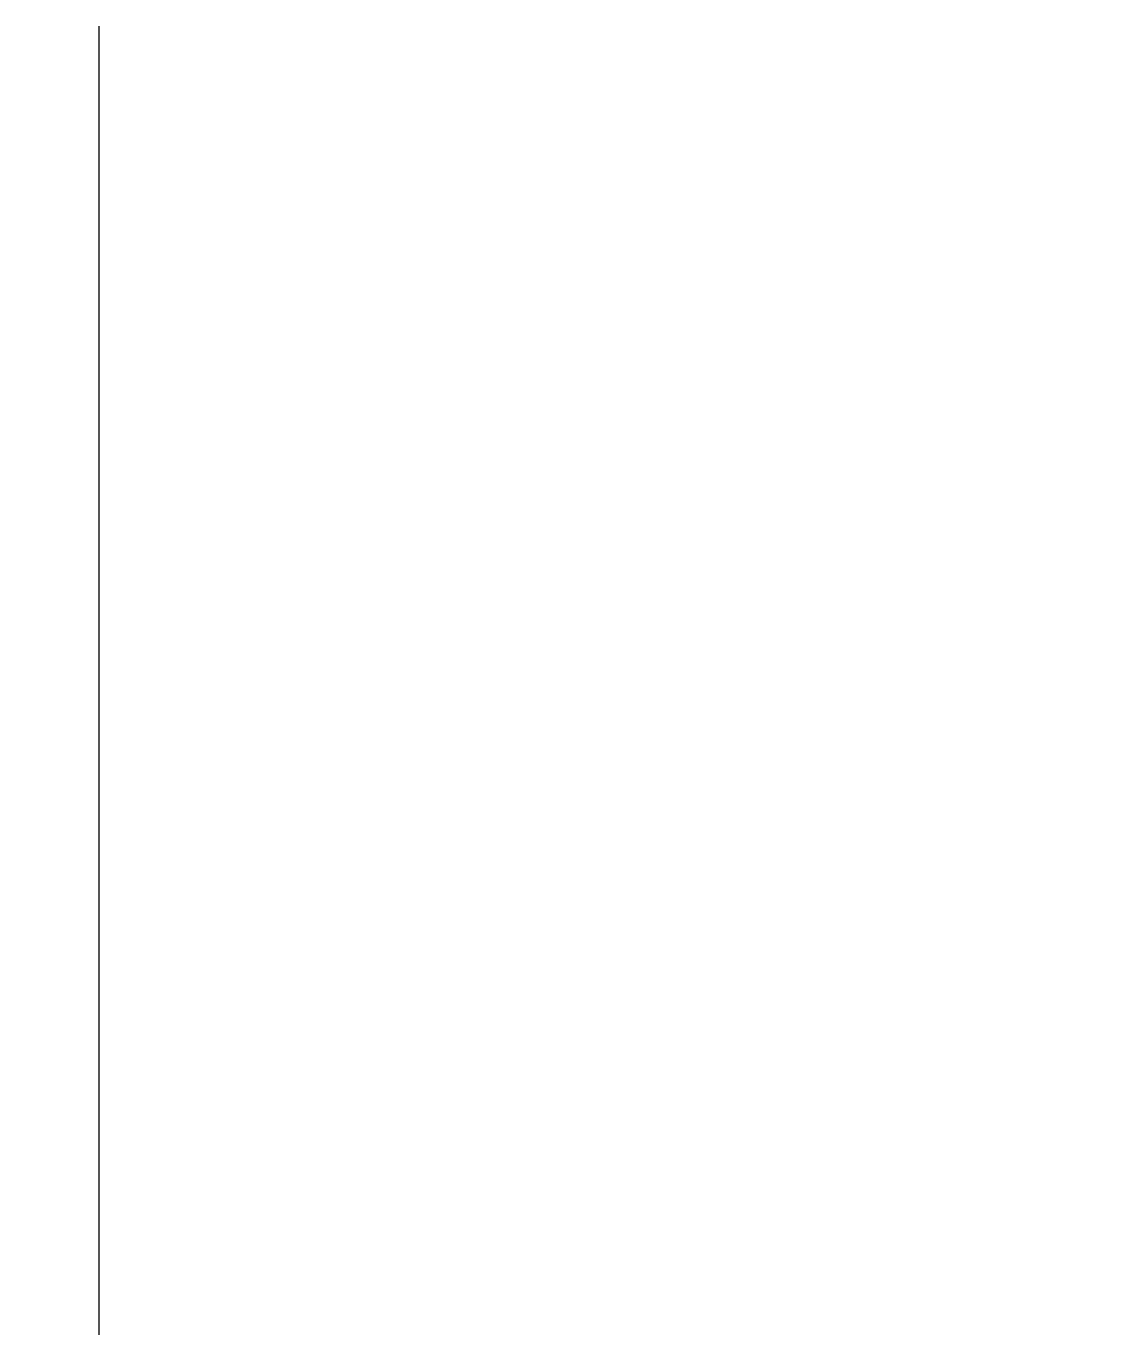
# Model space of a CAD drawing. Header units: millimetres. Extents: x -531467 to 558829, y -9025 to 266565.
# Drawn here: x -522762.3 to -522520.9, y 9801.8 to 10093.9 of the extents above; entities that cross this region are included whole.
import ezdxf

# ---------------------------------------------------------------- set-up
doc = ezdxf.new("R2010")
doc.units = ezdxf.units.MM
doc.layers.add('АР_Размеры дверей', color=15, linetype='Continuous', lineweight=0)
doc.layers.add('АР_Тонкие', color=250, linetype='Continuous', lineweight=0)
doc.styles.add('ISOCPEUR', font='isocpeur.ttf', dxfattribs={"width": 0.7})
doc.dimstyles.new('R_50', dxfattribs={"dimtxt": 140, "dimasz": 60, "dimexe": 50, "dimexo": 50, "dimgap": 50, "dimtad": 1, "dimdec": 0, "dimrnd": 5, "dimzin": 0, "dimdsep": 46, "dimtxsty": 'ISOCPEUR', "dimblk": 'ARCHTICK', "dimcen": 50, "dimdle": 50, "dimclrd": 256, "dimclre": 256, "dimclrt": 256, "dimadec": 0, "dimazin": 0, "dimtfac": 2, "dimtdec": 0, "dimtofl": 0, "dimtmove": 1, "dimatfit": 3, "dimfxl": 1, "dimtvp": 3, "dimtfill": 1, "dimtolj": 1, "dimtzin": 0, "dimarcsym": 0})

# ---------------------------------------------------------------- blocks, each defined once
blk = doc.blocks.new('*U63')
at = {"color": 8}
blk.add_lwpolyline([(0, -4.0262), (0, 2.4429), (2.25, 2.9429), (-2.25, 3.4429), (0, 3.9429), (0, 11.1257)], dxfattribs=at)
blk = doc.blocks.new('_ArchTick')
at = {"color": 0, "linetype": 'ByBlock', "const_width": 0.15}
blk.add_lwpolyline([(-0.5, -0.5), (0.5, 0.5)], dxfattribs=at)
blk = doc.blocks.new('*D121')
at = {"layer": 'Defpoints', "color": 0, "transparency": 16777216}
for p in [(-522921.71, 9731.1), (-522745.86, 9731.1), (-522745.86, 9681.6)]:
    blk.add_point(p, dxfattribs=at)
at = {"layer": 'АР_Размеры дверей', "lineweight": -2, "transparency": 16777216}
for p, q in [((-523116.71, 9764.85), (-523116.71, 9982.45)), ((-522921.71, 9731.1), (-522921.71, 9791.1)), ((-522921.71, 9706.35), (-523116.71, 9764.85)), ((-522795.86, 9731.1), (-522971.71, 9731.1)), ((-522921.71, 9681.6), (-522921.71, 9731.1)), ((-522795.86, 9681.6), (-522971.71, 9681.6)), ((-522921.71, 9681.6), (-522921.71, 9621.6))]:
    blk.add_line(p, q, dxfattribs=at)
at = {"layer": 'АР_Размеры дверей', "lineweight": -2, "transparency": 16777216, "xscale": 60, "yscale": 60, "zscale": 60}
for p, rotation in [((-522921.71, 9731.1), 270), ((-522921.71, 9681.6), 90)]:
    blk.add_blockref('_ArchTick', p, dxfattribs=dict(at, rotation=rotation))
at = {"layer": 'АР_Размеры дверей', "transparency": 16777216, "insert": (-523236.71, 9873.65), "char_height": 140, "attachment_point": 5, "rotation": 90, "style": 'ISOCPEUR', "bg_fill": 3, "box_fill_scale": 1.1, "bg_fill_color": 256, "bg_fill_true_color": 13158600, "bg_fill_transparency": 0}
blk.add_mtext('\\A1;50', dxfattribs=at)

msp = doc.modelspace()

# ---------------------------------------------------------------- block references
at = {"layer": 'АР_Тонкие', "xscale": 100, "yscale": 100, "zscale": 100}
msp.add_blockref('*U63', (-522745.86, 8981.35), dxfattribs=at)

# ---------------------------------------------------------------- next in the draw order: dimensions: what is measured, and where the dimension line sits
at = {"layer": 'АР_Размеры дверей'}
dim = msp.add_linear_dim(base=(-522921.7054, 9731.1043), p1=(-522745.8596, 9681.5973), p2=(-522745.8596, 9731.1043), angle=90, dimstyle='R_50', override={"dimpost": '\\X'}, dxfattribs=at)
dim.commit()
dim.dimension.update_dxf_attribs({"geometry": '*D121', "text_midpoint": (-523236.7054, 9814.8508)})

doc.saveas('drawing.dxf')
